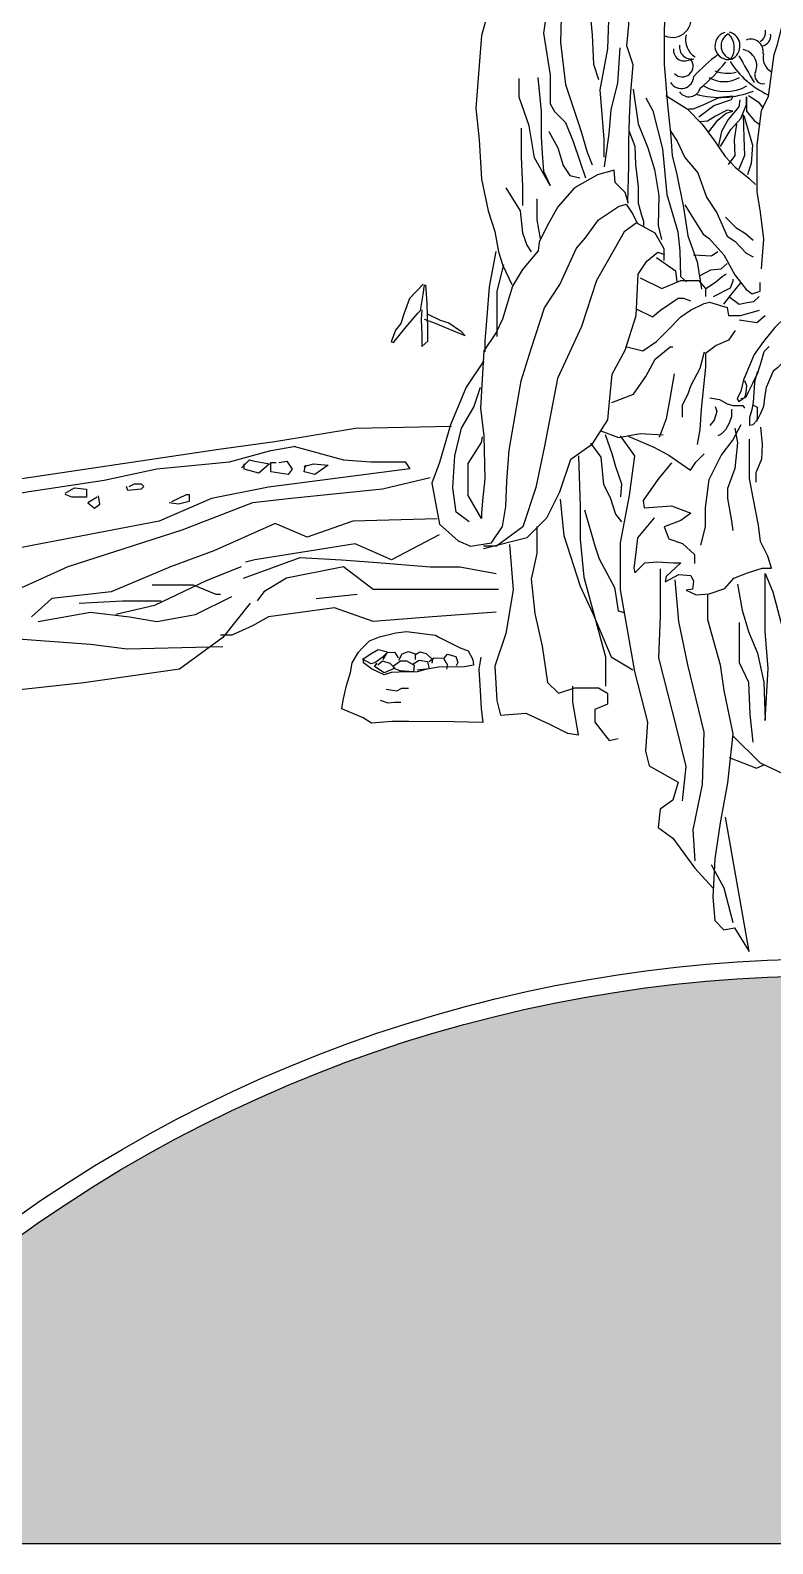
# Model space of a CAD drawing. Extents: x 421 to 2281, y 1882 to 2621.
# Drawn here: x 1118.3 to 1337.5, y 1904.1 to 2350.4 of the extents above; entities that cross this region are included whole.
import ezdxf

# ---------------------------------------------------------------- set-up
doc = ezdxf.new("R2010")
doc.units = 0
doc.header["$LTSCALE"] = 10
doc.header["$MEASUREMENT"] = 0
for name, color, linetype in [('3', 3, 'CONTINUOUS'), ('4', 4, 'CONTINUOUS'), ('7', 7, 'CONTINUOUS'), ('BH', 3, 'CONTINUOUS')]:
    doc.layers.add(name, color=color, linetype=linetype)

msp = doc.modelspace()

# ---------------------------------------------------------------- hatches: boundary and pattern name
at = {"layer": 'BH'}
h = msp.add_hatch(dxfattribs=at)
h.set_pattern_fill('ESCHER', color=256, scale=50, style=0)
h.set_pattern_definition([(59.99999999999999, (-210.0000000001455, -314.9999999998254), (-59.99999997655987, -1.353315237651032e-08), [55.00000000000001, -5]), (180, (-210.0000000001455, -314.9999999998254), (29.99999999999999, -51.9615242), [55.00000000000001, -5]), (300.0000000000001, (-210.0000000001455, -314.9999999998254), (59.99999997655987, -1.353315237651032e-08), [55.00000000000001, -5]), (59.99999999999999, (-205.0000000001455, -314.9999999998254), (-59.99999997655987, -1.353315237651032e-08), [10, -50]), (300.0000000000001, (-205.0000000001455, -314.9999999998254), (59.99999997655987, -1.353315237651032e-08), [10, -50]), (59.99999999999999, (-212.5000000001455, -310.6698729998254), (-59.99999997655987, -1.353315237651032e-08), [10, -50]), (180, (-212.5000000001455, -310.6698729998254), (29.99999999999999, -51.9615242), [10, -50]), (300.0000000000001, (-212.5000000001455, -319.3301269998254), (59.99999997655987, -1.353315237651032e-08), [10, -50]), (180, (-212.5000000001455, -319.3301269998254), (29.99999999999999, -51.9615242), [10, -50]), (59.99999999999999, (-230.0000000001455, -314.9999999998254), (-59.99999997655987, -1.353315237651032e-08), [10, -50]), (300.0000000000001, (-230.0000000001455, -314.9999999998254), (59.99999997655987, -1.353315237651032e-08), [10, -50]), (59.99999999999999, (-200.0000000001455, -332.3205080498254), (-59.99999997655987, -1.353315237651032e-08), [10, -50]), (180, (-200.0000000001455, -332.3205080498254), (29.99999999999999, -51.9615242), [10, -50]), (300.0000000000001, (-200.0000000001455, -297.6794919498254), (59.99999997655987, -1.353315237651032e-08), [10, -50]), (180, (-200.0000000001455, -297.6794919498254), (29.99999999999999, -51.9615242), [10, -50]), (0, (-200.0000000001455, -306.3397459498254), (-30, 51.9615242), [35, -25]), (0, (-200.0000000001455, -323.6602540498254), (-30, 51.9615242), [35, -25]), (120, (-207.5000000001455, -302.0096189498254), (-59.99999997655987, 1.353317458097081e-08), [34.99999999999999, -24.99999999999999]), (120, (-222.5000000001455, -310.6698729998254), (-59.99999997655987, 1.353317458097081e-08), [34.99999999999999, -24.99999999999999]), (240, (-222.5000000001455, -319.3301269998254), (29.99999997655985, -51.96152421353317), [35, -25]), (240, (-207.5000000001455, -327.9903810498254), (29.99999997655985, -51.96152421353317), [35, -25])])
h.paths.add_polyline_path([(2250.785033915906, 2604.084627953558), (2250.785033915906, 1904.084627953558), (450.7850339159058, 1904.084627953558), (450.7850339159058, 2604.084627953558)])
edge = h.paths.add_edge_path(flags=16)
edge.add_arc((1353.992238578665, 1661.711026250873), 409.8662078151122, 48.69815733620379, 131.3018426637964, ccw=False)
edge.add_line((1624.514522042849, 1969.620107731208), (1923.898642566484, 2318.882168490332))
edge.add_arc((1353.992238578664, 1661.711026250873), 869.8662078151121, 49.0677932279539, 130.932206772046)
edge.add_line((784.0858345908446, 2318.882168490333), (1083.469955114479, 1969.620107731208))

# ---------------------------------------------------------------- linework, layer by layer
at = {"layer": '3'}
for points in [[(1281.954873778793, 2377.951207262304), (1282.706553461933, 2364.816102788964), (1284.209912828214, 2349.053977006051), (1284.585752669785, 2340.422336153034), (1286.089112036066, 2335.918871841204)], [(1272.06712970537, 2365.528365191607), (1269.785148343849, 2349.577917802206), (1271.741133596136, 2337.208183974165), (1271.741133596136, 2328.744680929009), (1273.045122331512, 2326.466046305659), (1276.305096319175, 2323.210852981398), (1278.587077680696, 2317.677024028595), (1280.543060783761, 2311.817676849078), (1282.173047777592, 2306.93488636009)], [(1294.713489566614, 2299.699752176311), (1294.968507918146, 2310.394773308259), (1294.968507918146, 2317.524787731257), (1295.223524120652, 2324.400158171766), (1295.478542472184, 2331.020885634886), (1296.239641171725, 2340.298485221216), (1294.454519158079, 2345.900638764579), (1294.964553712117, 2352.01207926782), (1294.964553712117, 2357.104946856405), (1294.964553712117, 2360.160667610575), (1294.454519158079, 2363.725674319525)], [(1292.324875376317, 2345.283220680094), (1291.672881008629, 2334.866602243495), (1289.716895756343, 2327.054138667344), (1289.064901388654, 2319.892713555007), (1287.760912653278, 2310.127133582223)], [(1268.155161350017, 2336.55714450516), (1269.13315397616, 2326.466046305659), (1269.13315397616, 2318.979101961415), (1269.459152234615, 2314.096311472427), (1269.785148343849, 2308.888002756723), (1271.741133596136, 2304.656251736741), (1267.177168723873, 2312.794234544799), (1265.547183879265, 2322.234294280485), (1262.613206000834, 2330.697797325642), (1262.613206000834, 2336.231625273253)], [(1296.241618274739, 2333.054514620857), (1297.771721936853, 2322.868780448788), (1300.57691090955, 2315.73876602579), (1302.617051274728, 2309.372681540059), (1303.89213658531, 2301.733381162282), (1303.637120382803, 2292.820863887359), (1304.657189490879, 2288.746569213432)], [(1300.068853458527, 2330.511598675008), (1302.108991674679, 2326.691948988669), (1304.9141827964, 2315.487640896843), (1306.189270256008, 2301.991541988114), (1309.504493782743, 2291.041877878778), (1310.014528336781, 2285.439723330315), (1310.269546688312, 2277.800422952538), (1312.054668701959, 2276.272563078002)], [(1315.691756202549, 2324.930600079319), (1320.143342566234, 2328.264394359426), (1325.290488023143, 2330.070198924356), (1325.846936587256, 2331.042554919259), (1321.812688258573, 2330.625830634246), (1319.58689400212, 2329.653474639342), (1316.665540652441, 2328.264394359426), (1313.883299981097, 2327.153128929262), (1312.631292323759, 2327.153128929262)], [(1322.090911466018, 2316.179392104422), (1325.15137749403, 2321.18008251939), (1328.072730843708, 2324.374968369429), (1329.742074386827, 2328.542210214371), (1329.742074386827, 2330.764739064314), (1329.742074386827, 2330.764739064314), (1329.742074386827, 2326.597497219372), (1331.967866494057, 2323.819335654347), (1333.776324864731, 2322.569162799307)], [(1330.29852295094, 2331.181463349327), (1333.219876300617, 2329.375658784397), (1334.61099663629, 2327.430945789399)], [(1318.613109552228, 2320.485542379432), (1321.25623969446, 2323.958244084416), (1323.760257158358, 2326.041864504291), (1325.707823908921, 2326.597497219372), (1324.038480365804, 2326.875313074317), (1320.560678452012, 2325.069508509387), (1318.195773666447, 2323.680428229471), (1316.109092088328, 2323.402611369334)], [(1327.794505487041, 2329.931290494287), (1327.516282279595, 2327.847670074412), (1324.316703573249, 2324.097151509292), (1322.369134673464, 2320.624450809501), (1321.395350223572, 2316.040484679545)], [(1263.265200368523, 2321.583255816671), (1263.265200368523, 2313.119753776706), (1263.591198626978, 2304.330731499642), (1263.591198626978, 2298.796903552031)], [(1326.820721037148, 2322.708071229375), (1326.125161943924, 2318.12410509942), (1326.264272473035, 2313.540138969465), (1324.316703573249, 2310.900885834508)], [(1328.768289936934, 2325.486232794401), (1328.907402615268, 2318.818645239379), (1329.185625822714, 2313.540138969465), (1327.516282279595, 2309.511805554592)], [(1328.907402615268, 2325.347324364332), (1331.550530608278, 2316.596116389435), (1331.133194722498, 2311.178701689454), (1330.29852295094, 2308.817264409442), (1330.020299743494, 2307.844908414538)], [(1271.415135337681, 2320.60669812095), (1274.023114957656, 2315.723908637154), (1275.653101951487, 2310.515598916259), (1277.609085054552, 2307.585924823904), (1280.543060783761, 2306.93488636009)], [(1294.968507918146, 2320.835151462817), (1296.753627782767, 2316.251570834111), (1297.008646134298, 2310.904060268137), (1297.773699039867, 2304.283332805017), (1297.773699039867, 2299.445109198922), (1298.793768147944, 2295.880101484873), (1299.303802701982, 2294.097598632948), (1299.303802701982, 2292.569737753313)], [(1258.701237645482, 2304.005212267735), (1262.939204259289, 2297.169306387305), (1263.591198626978, 2290.658920743973), (1264.895187362354, 2287.078208187805), (1266.199178246952, 2285.125091791171)], [(1267.829165240783, 2300.750018943474), (1267.829165240783, 2294.565152532049), (1268.807155717705, 2289.031323579247)], [(1311.54463414792, 2298.935822239043), (1314.09480691811, 2294.861528570216), (1316.899995890807, 2290.27794794151), (1318.685117904452, 2289.004731044364), (1323.020412688289, 2284.166507438268), (1326.335638364048, 2278.309709912416), (1329.650861890784, 2273.980772261099), (1331.435983904429, 2272.707555363953), (1333.731140472113, 2273.471485301221), (1333.731140472113, 2276.017919095513)], [(1323.530447242327, 2295.370814524994), (1326.590654566556, 2292.315094775924), (1329.395845688276, 2290.532590918899), (1331.691002255961, 2288.495444084485)], [(1255.751677909127, 2285.183541671349), (1253.79569265684, 2274.76692323475), (1253.143698289152, 2265.977901962878), (1252.491703921463, 2258.81647685054), (1252.491703921463, 2255.561283526279)], [(1258.033659270647, 2281.277309883273), (1256.07767401836, 2273.464846307122), (1256.07767401836, 2265.001344267157), (1256.07767401836, 2260.118553778168)], [(1303.182249501892, 2283.473666559966), (1308.787987305924, 2279.4754396382), (1309.188395920942, 2276.276858703901)], [(1314.09480691811, 2284.166507438268), (1319.450170810022, 2283.911863455779), (1321.235290674643, 2285.185080352926)], [(1315.879926782732, 2278.055065929927), (1319.195152458491, 2279.837569786951), (1322.255359782719, 2280.092212764341), (1324.040481796365, 2281.620073643976)], [(1317.665048796377, 2274.235416243588), (1320.725256120605, 2276.272563078002), (1322.51037813425, 2277.800422952538), (1323.785463444833, 2278.564352889805)], [(1319.96020536406, 2271.943625426686), (1325.060550904441, 2274.490059220978), (1325.825603810011, 2276.527206055392), (1325.825603810011, 2277.03649301527)], [(1234.308101295962, 2275.549998012925), (1230.307895386716, 2271.355942711707), (1228.707813023017, 2266.962169103388), (1227.707762082961, 2263.966414598875), (1226.107679719264, 2261.969245599266), (1224.907619021002, 2258.574057495851), (1225.507650444645, 2258.374340193851), (1229.30784444666, 2262.967830099071), (1232.708018932264, 2266.962169103388), (1233.508060114114, 2267.761037306291), (1234.308101295962, 2272.554244513512), (1234.708120812375, 2275.350281716024)], [(1233.908079630525, 2267.960753603193), (1233.708069872319, 2265.16471640068), (1233.908079630525, 2260.57122649546), (1233.908079630525, 2257.176038392045), (1235.70817175243, 2258.773773792753), (1235.70817175243, 2262.368679198168), (1235.508161994224, 2269.957923607901), (1235.108142477812, 2275.350281716024)], [(1323.020412688289, 2269.651835614882), (1325.060550904441, 2272.198269409174), (1327.100689120593, 2274.744702198367), (1328.120758228669, 2276.017919095513)], [(1297.176103082843, 2268.280405865561), (1301.981019358393, 2265.881469913539), (1304.383479645391, 2267.880582871826), (1309.588806685182, 2271.478986799858), (1311.190445443699, 2271.478986799858), (1313.192494966456, 2270.679341817582)], [(1324.550516350403, 2271.943625426686), (1327.610723674631, 2269.651835614882), (1329.905880242315, 2270.161122574761), (1331.946018458467, 2270.41576555215), (1333.476122120582, 2271.943625426686)], [(1235.70817175243, 2266.762452806487), (1239.308355996239, 2264.965000103779), (1241.908489299994, 2264.166131900876), (1245.308663785597, 2261.769528297265), (1246.70873639109, 2260.371510198559), (1241.708479541788, 2262.368679198168), (1237.908285539772, 2263.966414598875), (1234.708120812375, 2265.16471640068)], [(1341.194707723468, 2265.684863486597), (1338.067540597428, 2262.770453228433), (1334.731894660014, 2258.607011007676), (1332.021683007498, 2254.859913109513), (1330.770816586926, 2251.737330690051), (1329.728426828506, 2249.447437920971), (1328.894515881458, 2247.365716307996), (1328.060604934411, 2244.034962732429), (1327.01821517599, 2241.745068958156), (1327.435170649514, 2240.912380312967), (1329.728426828506, 2242.577757603347), (1330.353861113403, 2243.826790571131), (1331.604727533974, 2246.324855501509), (1333.064072765918, 2249.447437920971), (1334.106460375117, 2252.570019335241), (1334.940373471388, 2255.692601754703), (1336.39971655411, 2257.149805878593)], [(1327.607248091551, 2265.081824931262), (1332.812575131342, 2264.282178943794), (1335.215033269117, 2266.281292907273)], [(1289.968726520297, 2240.692643422505), (1296.375281554364, 2243.091579374527), (1299.978969835637, 2248.289273267112), (1302.781838737653, 2253.486968164889), (1307.186346398185, 2257.08537108773), (1307.987167926665, 2257.08537108773)], [(1341.194707723468, 2253.194535819133), (1338.901451544475, 2250.904642044861), (1337.650585123904, 2249.863782243566), (1335.565805607062, 2245.075822533724), (1335.148850133538, 2242.785929764644), (1334.731894660014, 2239.455175183885), (1333.897983712967, 2237.373454576102), (1332.855593954546, 2235.499905124425), (1331.604727533974, 2234.042699995342), (1330.770816586926, 2233.834527834045), (1330.770816586926, 2236.332593769615), (1331.396248722601, 2238.622487543887), (1331.813204196125, 2240.704208151669), (1332.021683007498, 2243.618618409834), (1332.23015966965, 2246.533027662806), (1332.647117292395, 2248.614749275781), (1333.064072765918, 2249.863782243566)], [(1308.387576541683, 2249.088918249389), (1307.186346398185, 2242.291933387059), (1305.985118403908, 2235.894771518462), (1303.983068881152, 2230.297254632143)], [(1329.10299254361, 2247.157544146699), (1329.728426828506, 2245.700339017617), (1329.519948017133, 2243.618618409834), (1329.10299254361, 2241.953241119454), (1328.060604934411, 2241.745068958156)], [(1247.927741198423, 2205.431307739918), (1244.015772843072, 2208.360981832273), (1243.037780216929, 2215.52240694461), (1243.689774584617, 2224.962466680297), (1245.645759836903, 2233.100450493546), (1249.2317299338, 2239.285316904971), (1251.187713036866, 2245.14466508968)], [(1318.93486469762, 2242.044838501548), (1321.740055819343, 2241.53555154167), (1324.035210238001, 2240.262334644524), (1325.820332251647, 2239.753047684646), (1327.605454265294, 2239.753047684646), (1328.625523373369, 2239.753047684646), (1329.135557927407, 2238.989117747378)], [(1320.464968359735, 2239.498404707256), (1320.975002913773, 2237.970544832721), (1320.209950008203, 2235.424111038429), (1318.93486469762, 2233.896251163893)], [(1325.310297697609, 2238.734474769989), (1325.310297697609, 2236.442683953086), (1324.54524479204, 2234.405537118672), (1323.525175683963, 2232.623034266747), (1322.250090373381, 2231.349817369601), (1321.230021265305, 2230.840530409723)], [(1331.813204196125, 2239.87151950648), (1332.855593954546, 2239.247003022587), (1332.855593954546, 2237.997971059994), (1332.855593954546, 2236.124421608317), (1332.647117292395, 2235.08356080183)], [(1286.76544685404, 2232.29636759043), (1291.970773893831, 2230.297254632143), (1298.37733107712, 2231.496721602962), (1305.18429902465, 2231.096899614419)], [(1316.266196837093, 2198.544128750823), (1317.618520255764, 2203.945490540761), (1317.618520255764, 2209.616920570961), (1318.70037813109, 2217.989031998679), (1322.216419449435, 2225.010802225089), (1325.732460767783, 2229.601959294242), (1328.166642061778, 2234.193117368494)], [(1326.273389705445, 2233.112845412546), (1327.084784186452, 2228.791755578556), (1326.273389705445, 2221.229848871622), (1324.109671805769, 2215.288350601161), (1324.109671805769, 2212.31760096338), (1325.19153183012, 2206.376103698018), (1325.732460767783, 2202.865217579714)], [(1333.846401279802, 2233.382912647708), (1334.387330217465, 2228.251619098032), (1334.116866823147, 2223.930529264042), (1332.494077861132, 2219.879508675413), (1332.494077861132, 2217.178827277894)], [(1283.660768090826, 2228.655664093693), (1286.720975415054, 2224.581370424865), (1287.486028320623, 2216.43278308721), (1289.526166536775, 2212.613132395772), (1291.05627019889, 2207.774908789676), (1292.841392212536, 2205.483117972773)], [(1287.996062874661, 2231.202097887985), (1290.036201090813, 2225.599944344622), (1291.05627019889, 2221.780293653183), (1292.841392212536, 2216.687426064599), (1292.586373861003, 2212.86777637826)], [(1180.647823457515, 2221.351210622505), (1183.012114159952, 2223.712036702351), (1184.588310110602, 2223.31856535401), (1188.922846288608, 2222.531623662428), (1185.770456536333, 2219.777327239341), (1181.435920358327, 2220.957740279264), (1181.435920358327, 2222.531623662428)], [(1191.681186515963, 2222.925095010769), (1194.045479367425, 2223.31856535401), (1195.621675318075, 2220.957740279264), (1194.439528892343, 2219.383856896099), (1189.316893664501, 2220.170798587681), (1189.316893664501, 2222.925095010769), (1190.893089615151, 2222.925095010769)], [(1280.122871188069, 2224.961263883316), (1280.658382433668, 2209.988987319176), (1280.658382433668, 2200.363952959428), (1281.729400626815, 2189.134745536324), (1288.155514083747, 2165.606883656375), (1288.155514083747, 2157.051297335466)], [(1199.168112446243, 2221.744681970846), (1201.926454822624, 2222.531623662428), (1206.260991000629, 2222.138153319187), (1202.320502198518, 2219.383856896099), (1199.168112446243, 2220.170798587681), (1199.562161971162, 2222.138153319187)], [(1128.63338932145, 2213.875264049924), (1131.391729548805, 2215.449147433088), (1134.938168825998, 2215.055676084748), (1134.938168825998, 2213.875264049924), (1134.938168825998, 2212.694851010001), (1130.603632647993, 2212.694851010001), (1128.63338932145, 2213.481792701583)], [(1147.547727835096, 2215.842618781429), (1149.123923785745, 2216.629560473012), (1151.094167112289, 2216.629560473012), (1151.882264013101, 2215.842618781429), (1151.094167112289, 2215.055676084748), (1147.153680459202, 2214.662205741506), (1146.759630934283, 2215.842618781429)], [(1138.090558578273, 2212.694851010001), (1135.332216201892, 2211.120967626836), (1137.302461677461, 2209.547083238573), (1138.878655479085, 2210.727496278495), (1138.484608103191, 2213.088322358342)], [(1160.157286844194, 2211.514437970078), (1164.491823022199, 2213.481792701583), (1165.279922072036, 2213.481792701583), (1165.279922072036, 2211.514437970078), (1162.127532319762, 2210.727496278495), (1159.369189943382, 2211.120967626836)], [(1274.767778073309, 2212.127884401953), (1275.838796266456, 2201.433400998267), (1280.658382433668, 2186.461125439227), (1284.406948258707, 2178.440263137737), (1289.762041373468, 2165.606883656375), (1296.1881548304, 2161.86381451534)], [(1281.875646077179, 2209.048125686822), (1284.935855550432, 2198.353104554874), (1286.210940861015, 2194.533453863436), (1290.801251847358, 2186.130222543292), (1291.311288550421, 2183.074502794221), (1291.821323104459, 2179.254852102782), (1293.60644296908, 2178.745565142904)], [(1180.555819398545, 2192.226562430817), (1170.465914855391, 2188.196519275003), (1154.994727029611, 2180.808105817578), (1143.559502740311, 2178.121410380369)], [(1256.566432334228, 2185.509823837794), (1236.386623247919, 2185.509823837794), (1219.570115675995, 2185.509823837794), (1210.825530878984, 2192.226562430817), (1194.009025456085, 2188.868193134305), (1187.282422427315, 2184.838149978492), (1185.264440659074, 2182.151454541282)], [(1304.289291451377, 2191.589750449584), (1304.289291451377, 2177.686922929382), (1303.753780205778, 2165.388267467439), (1309.108875469563, 2144.534025684587), (1311.786423101456, 2133.304819266581), (1310.715402759283, 2123.145059882315)], [(1308.573366372989, 2188.381405327968), (1309.644384566136, 2176.082750871125), (1312.321932198029, 2163.249371389762), (1317.141516216216, 2143.464577645748), (1316.606007119642, 2127.957577062189), (1313.928459487749, 2114.589473561407), (1314.463968584323, 2105.499163221079)], [(1327.116583309609, 2187.107701962638), (1328.476086620856, 2179.415153420629), (1330.288754837152, 2173.080113444858), (1333.007759310623, 2166.745073469086), (1334.820429675943, 2158.147519216254), (1335.273596730017, 2146.834948836047), (1336.179930838165, 2162.220044914964), (1335.273596730017, 2173.080113444858), (1335.273596730017, 2180.772661986866), (1335.273596730017, 2190.275221950524), (1337.539434149413, 2184.845187685577), (1340.258438622882, 2174.437622011095), (1343.8837772045, 2163.125050625789), (1345.243278366722, 2153.169987806719), (1345.696445420795, 2144.119931703574)], [(1327.569750363683, 2175.795130577332), (1327.569750363683, 2164.030056336613), (1330.288754837152, 2158.147519216254), (1330.741921891226, 2148.644959252597), (1331.6482581484, 2140.499908860276)], [(1216.34001503013, 2165.106880801087), (1218.8565534098, 2163.670966428754), (1220.054905633174, 2164.029944770562), (1222.451610079922, 2165.705177367367), (1223.769798385244, 2167.021431622365), (1221.013587841679, 2167.739389311081), (1218.8565534098, 2166.423135056084), (1216.579685045, 2164.987220683751)], [(1222.451610079922, 2164.867561571515), (1223.769798385244, 2167.021431622365), (1225.926830668097, 2166.901772510128), (1226.885512876601, 2165.346199025559)], [(1227.125182891471, 2164.628242341943), (1228.083865099975, 2166.54279416832), (1230.001227367959, 2167.260750851936), (1231.918591784967, 2166.54279416832)], [(1232.038425717889, 2164.867561571515), (1232.038425717889, 2166.303474938748), (1233.356614023211, 2167.1410917397), (1235.154142358272, 2166.662453280556), (1237.071504626255, 2164.867561571515), (1236.831834611386, 2163.79062654609)], [(1236.112822417751, 2164.269264000135), (1237.431010723072, 2165.346199025559), (1240.30705519956, 2165.226539913323), (1241.505407422934, 2163.19232897471), (1241.145901326116, 2161.995733831949)], [(1240.54672521443, 2165.226539913323), (1241.505407422934, 2166.423135056084), (1243.902111869682, 2165.705177367367), (1244.501287981368, 2164.029944770562), (1244.021945802604, 2162.953009745138)], [(1220.893751759731, 2163.311988086946), (1222.331773997975, 2164.508583229706), (1224.488808429853, 2163.79062654609), (1225.926830668097, 2162.354712173757), (1222.811116176739, 2160.918798806525), (1219.935071700252, 2162.833350632902), (1220.773917826808, 2163.79062654609)], [(1225.56732457128, 2162.953009745138), (1227.60452292121, 2164.508583229706), (1229.402051256271, 2164.508583229706), (1231.678919621072, 2163.19232897471), (1231.439249606202, 2161.277777148332), (1227.484688988287, 2161.517096377905), (1225.447490638358, 2162.354712173757)], [(1231.31941567328, 2163.551307316518), (1233.11694400834, 2164.628242341943), (1235.633482388012, 2164.269264000135), (1236.112822417751, 2162.115393949285), (1232.517767896654, 2161.756415607477)], [(1324.638647866294, 2135.978439363678), (1332.671288612947, 2132.770095247162), (1333.742308955119, 2133.304819266581), (1334.813327148267, 2133.839543286001)], [(1330.529252226653, 2078.762956219514), (1323.567629673148, 2118.332542702442)], [(1319.283554751534, 2104.42971518224), (1323.032120576574, 2097.478300919589), (1325.709666059442, 2087.318542540423)]]:
    msp.add_lwpolyline(points, dxfattribs=at)
for centre, radius, start, end in [((1307.901123832592, 2353.824106184801), 5.47740050948793, 246.0236701058716, 23.89225702051648), ((1317.723068240387, 2347.640916579611), 5.968082869144686, 165.8770580450446, 238.203952591698), ((1324.50090461284, 2345.878205739686), 4.081311932011927, 106.4880974783004, 281.149853361631), ((1326.252528917511, 2345.843130620126), 4.027735395122321, 118.7319365364508, 260.2199840594642), ((1320.149053557303, 2345.192871796591), 6.002918636566862, 326.4346243226793, 44.16096962905834), ((1323.525840951103, 2345.799625513705), 4.303929559064763, 294.200152356756, 73.70177544951413), ((1332.107473141915, 2349.892329013092), 3.245803052163363, 300.9373956985175, 9.75173666146194), ((1333.984871356036, 2348.747983274731), 2.910692947384989, 276.861140092025, 11.55132050557569), ((1311.394120728532, 2344.62854580007), 3.228867971628627, 174.6445978726235, 309.9075935809269), ((1313.50844870651, 2345.512591894299), 3.560101884252909, 171.4615481392021, 280.564507460576), ((1327.818922438409, 2339.885088570252), 4.953572856147451, 333.3414949183028, 78.95283042832463), ((1331.05211501155, 2344.199677046767), 3.627471393057652, 348.8257647565096, 113.5496275719815), ((1339.431625334671, 2342.425195709222), 4.802749123840289, 167.108717558397, 241.1585028035466), ((1310.762059476458, 2339.897504924577), 3.210111933394522, 224.124542042902, 40.07948826958082), ((1353.34090503467, 2300.235129959699), 53.611168606114, 126.6157235803695, 136.954314233302), ((1283.427729983353, 2372.433319474816), 50.94177722426978, 309.906743579704, 322.0924762199836), ((1347.26236488063, 2355.486267265707), 26.51921146048144, 212.4061270329452, 245.2052951137482), ((1937.681491614355, 2680.782875115622), 697.4517122981256, 208.9728126623266, 209.71901802094), ((1310.47871616801, 2336.961940939679), 3.685023394389937, 211.741292137143, 357.9342776009621), ((1323.134072795059, 2344.006554100079), 8.719036957617309, 238.7658451737833, 301.2341548262166), ((1324.20819317877, 2348.153879228473), 10.37373458079, 248.5900877900606, 283.7929137950304), ((1334.607982971164, 2337.082422857064), 2.402926316119444, 169.4192387110164, 283.4590972675169), ((1312.777779859982, 2334.291642290296), 3.459929645807021, 216.2624753579876, 344.3176422037653), ((1321.867291619352, 2357.789526488264), 27.15928042195131, 255.0413910927338, 291.5167212020196), ((1323.481853416283, 2345.448323220405), 13.07093393239962, 240.6875859755255, 299.3124140244744)]:
    msp.add_arc(centre, radius, start, end, dxfattribs=at)
at = {"layer": '4'}
msp.add_lwpolyline([(2250.785033915906, 2604.084627953558), (2250.785033915906, 1904.084627953558), (450.7850339159058, 1904.084627953558), (450.7850339159058, 2604.084627953558)], close=True, dxfattribs=at)
for points in [[(1242.703518955506, 2233.575784216639), (1214.322001026513, 2233.008986465316), (1190.481525536355, 2229.041400195857), (1174.020245352442, 2226.774208185467), (1090.010950563403, 2214.304652630867), (1036.086065423804, 2205.235884589304), (1013.38085108061, 2199.567905065877), (976.4848788474319, 2197.300713055486), (944.1299469040632, 2197.867510806809), (928.2362972936317, 2192.766329034705)], [(1236.386623247919, 2218.421844953807), (1222.260757317307, 2215.063475657295), (1195.354345202229, 2212.376780220086), (1183.91912091293, 2211.033432501481), (1163.066651953549, 2202.973345184754), (1129.4336368097, 2192.226562430817), (1114.635111006017, 2185.509823837794), (1095.12796179278, 2186.181497697096), (1081.67475573524, 2179.464758098974), (1072.930173087255, 2174.763041083857), (1038.624498070334, 2166.031279907827), (1022.480650371482, 2152.597802721781), (1000.955521539028, 2149.911106279472), (989.52029724973, 2144.537715405053), (961.9412252615793, 2141.179346108542), (954.5419623597372, 2144.537715405053)], [(1239.077264889232, 2201.629997466149), (1224.95139895862, 2194.241584008724), (1214.188832393369, 2198.94330202894), (1184.591780786002, 2194.241584008724), (1181.901139144689, 2193.569910149422)], [(1181.228479271617, 2188.868193134305), (1198.044986843542, 2194.913257868026), (1210.152871005912, 2194.241584008724), (1219.570115675995, 2193.569910149422), (1236.386623247919, 2192.226562430817), (1245.131205895905, 2192.226562430817), (1255.893770312131, 2190.21154085291)], [(1154.322067156539, 2186.853171556399), (1166.429953467934, 2186.853171556399), (1173.156556496703, 2184.166476119189), (1174.501876242847, 2184.166476119189)], [(1202.753608104071, 2182.823128400585), (1214.861494415466, 2184.166476119189)], [(1183.246461039858, 2181.47978068198), (1175.17453611592, 2171.404671787346), (1162.393992080477, 2162.001236752013), (1134.142258070229, 2157.9711935962), (1115.307770879089, 2155.956172018293), (1103.872546589791, 2151.926127857379), (1091.764660278394, 2151.254453998077), (1074.275492833399, 2147.224410842263), (1056.11366551533, 2144.537715405053), (1043.333119330863, 2143.866041545751), (1030.552575295421, 2141.851019967844), (1029.879913273323, 2143.194367686449)], [(1132.796938324085, 2181.47978068198), (1145.577484508553, 2182.151454541282), (1157.012708797852, 2182.151454541282)], [(1255.893770312131, 2178.793084239671), (1237.059283120991, 2177.449736521066), (1219.570115675995, 2176.106388802462), (1208.134891386696, 2180.136431958276), (1188.627742173459, 2177.449736521066), (1183.91912091293, 2174.763041083857), (1177.865177757232, 2172.076345646648), (1174.501876242847, 2172.076345646648)], [(1109.253827723392, 2171.404671787346), (1136.16023983847, 2169.389650209439), (1146.922804254697, 2168.046302490834), (1175.17453611592, 2168.717976350136)], [(1223.410292288426, 2156.132420245681), (1226.526006779784, 2155.653781786537), (1227.964029018028, 2156.371738470154), (1230.001227367959, 2156.371738470154)], [(1221.612763953365, 2152.901614164307), (1223.889632318166, 2152.063997363355), (1225.926830668097, 2152.303316592927), (1227.724359003158, 2152.303316592927)]]:
    msp.add_lwpolyline(points, dxfattribs=at)
at = {"layer": '7'}
for points in [[(1083.469955114479, 1969.620107731208, -0.3768899368627247), (1624.514522042849, 1969.620107731208), (1923.898642566484, 2318.882168490332, 0.3732105203369475), (784.0858345908446, 2318.882168490333)], [(1083.992238578665, 1976.693518441934, -0.3699396874964852), (1623.992238578664, 1976.693518441934), (1916.857740061367, 2318.350946344922, 0.3699396874964852), (791.1267370959622, 2318.350946344922)]]:
    msp.add_lwpolyline(points, format="xyb", close=True, dxfattribs=at)
for points in [[(1295.71675170751, 2421.71614876957), (1289.357461866017, 2419.710896681611), (1279.651177915827, 2417.037227692003), (1270.279592341539, 2409.016219340166), (1266.263200002513, 2404.003089466021), (1262.581504560862, 2389.966325541813), (1259.903910161021, 2379.940065793523), (1254.883418258712, 2360.89017199517), (1251.536422671489, 2348.858660158921), (1249.862924877878, 2327.469305476031), (1250.867024441161, 2318.111463320897), (1251.474153068668, 2306.506483382437), (1253.482349238181, 2297.148640535796), (1255.49054688622, 2291.132884963425), (1256.494644970976, 2285.117128699547), (1257.833442910161, 2281.106624523628), (1260.511038788528, 2275.425077747835)], [(1295.383349998948, 2421.349627233322), (1298.395645731743, 2416.670706155755), (1300.738541755683, 2412.325993874766), (1302.077339694867, 2406.310237610888), (1303.750837488479, 2400.294482038516), (1303.750837488479, 2394.612934571216), (1304.420235718808, 2386.591926219379), (1305.089635427663, 2379.239336152204), (1305.089635427663, 2372.555162986678), (1305.759033657991, 2363.531528936614), (1305.424333803564, 2349.160556215828), (1305.424333803564, 2340.471130962343), (1306.428433366847, 2328.439619126093), (1307.432531451604, 2319.081776279452), (1307.767231306031, 2313.400229503659), (1309.106027766688, 2308.387099629514), (1311.114225414728, 2298.143881630638), (1312.453023353912, 2289.78866517373), (1315.13061923228, 2282.10186561847), (1316.134717317036, 2276.086110046099), (1316.469417171464, 2274.08085795814)], [(1334.208488756757, 2280.096613530511), (1334.877886987087, 2288.786038783996), (1333.87378890233, 2296.807047135834), (1332.869690817573, 2302.822802708205), (1332.869690817573, 2316.525357835835), (1334.208488756757, 2326.885826380703), (1336.21668492627, 2330.896330556621), (1337.890182719882, 2343.262051189448), (1338.894280804639, 2346.269928975634), (1342.23997676747, 2359.887546296944), (1344.582874269936, 2369.579597248656), (1345.92167220912, 2379.940065793523), (1345.92167220912, 2388.963699843587), (1345.92167220912, 2395.982081805691), (1345.252272500265, 2403.668880669443), (1346.591070439449, 2409.684636933322), (1349.603366172244, 2416.703018895425)], [(1289.847510451768, 2398.592086510705), (1290.223350293339, 2382.454671574134), (1289.847510451768, 2364.816102788964), (1289.095830768628, 2356.184461935947), (1288.719990927058, 2344.925801156371), (1286.464951877636, 2332.916562069481), (1287.592471402347, 2318.280303056033), (1287.592471402347, 2313.026261128395)], [(1275.189756630529, 2387.708713501772), (1275.189756630529, 2371.196010794559), (1275.189756630529, 2361.813793017242), (1274.813916788959, 2346.802244850136), (1276.31727615524, 2334.417717301096), (1280.827354254082, 2320.907323674098), (1282.706553461933, 2314.527415668503), (1284.209912828214, 2310.774528280973)], [(1305.953913852844, 2331.181463349327), (1312.21395643798, 2327.292037359331), (1316.665540652441, 2322.708071229375), (1320.282455244566, 2317.846289244475), (1323.482031801691, 2313.26232311452), (1326.403385151369, 2310.067437264482), (1330.437635629273, 2306.872552419635), (1332.385204529059, 2304.927839424637)], [(1307.209339364083, 2320.835151462817), (1309.249477580236, 2317.779430708646), (1311.54463414792, 2312.941207102551), (1315.369892228693, 2308.357626473845), (1317.920067147908, 2301.227612050847), (1320.980274472136, 2296.644031422141), (1324.040481796365, 2289.768660981631), (1326.335638364048, 2288.240801107096), (1329.650861890784, 2284.675793393047), (1331.691002255961, 2283.65722047839)], [(1294.932852847071, 2299.384995913716), (1293.954862370149, 2302.640189237978), (1291.020884491719, 2305.569863330333), (1290.694888382486, 2309.150575886501), (1285.804927400991, 2307.848498958873), (1278.958983316431, 2303.942267170798), (1274.069022334936, 2298.408438217996), (1270.809048347272, 2292.549091038478), (1268.527066985752, 2287.991819781397), (1268.201070876519, 2285.387665926141), (1263.637106004257, 2279.853836973339), (1260.703130275049, 2274.971047489542), (1257.769154545841, 2265.205467516757), (1255.813169293554, 2261.299235728682), (1252.165705663008, 2255.886802758186), (1251.187713036866, 2238.959797673064), (1252.165705663008, 2230.821814865006), (1252.491703921463, 2218.126560799866), (1251.839709553776, 2211.616175156535), (1251.513711295321, 2208.035462600366), (1251.513711295321, 2206.407865435639), (1247.601742939968, 2213.24377131607), (1247.601742939968, 2222.683832056948), (1251.513711295321, 2228.868698468372), (1251.839709553776, 2230.496295633099)], [(1252.165705663008, 2252.957128665832), (1246.94974857228, 2245.14466508968), (1242.38578584924, 2234.077008189267), (1239.125811861577, 2223.009351288854), (1236.843830500057, 2216.824483872238), (1239.125811861577, 2204.780269276104), (1244.66776721076, 2199.897478787117), (1248.253737307657, 2198.269882627581), (1254.447687024528, 2199.246440323303), (1257.707661012192, 2204.129230812291), (1258.685653638336, 2209.988577991808), (1259.011649747568, 2217.475522336053), (1259.663646264479, 2226.590063845023), (1263.249616361375, 2247.097781486314), (1266.183592090584, 2256.537841222), (1270.095560445935, 2268.582056823325), (1274.659523168975, 2275.417961698564), (1279.549484150471, 2286.16009936707), (1282.157463770445, 2289.089773459424), (1286.085016132944, 2294.565152532049), (1291.952969740582, 2298.471384320125), (1294.234951102103, 2299.122422783938), (1296.190934205168, 2296.192748691584), (1297.494925089765, 2293.588593831136), (1302.710882180494, 2290.658920743973), (1305.318861800469, 2286.101649486892), (1305.318861800469, 2283.497495631636), (1305.318861800469, 2282.520936930724)], [(1297.16892683131, 2293.588593831136), (1293.582956734414, 2290.98443997588), (1289.018991862152, 2282.846456162631), (1285.433021765256, 2276.661589751206), (1281.071290065866, 2263.118489756994), (1273.996793438482, 2247.705858061864), (1270.137975337818, 2227.797874911174), (1267.565432086598, 2215.596207105454), (1263.706613985933, 2204.036733082808), (1255.98898208305, 2198.256996071485), (1252.130166131608, 2198.256996071485)], [(1252.130166131608, 2197.614803293603), (1264.992886686156, 2200.825768188206), (1270.78111276254, 2206.605505199529), (1274.639928713982, 2214.31182154969), (1277.855609389923, 2223.944716233498), (1284.286970741808, 2228.440067689056), (1288.78892196875, 2235.504191261335), (1289.432059393471, 2241.926121050541), (1290.075194668972, 2248.990243617628), (1293.934010620413, 2256.054367189907), (1297.149691296355, 2266.329455656788), (1297.792828721077, 2278.531122457317), (1300.365371972297, 2282.384280129801), (1303.581052648239, 2284.953052246522), (1305.51046062396, 2284.31085946864)], [(1298.37733107712, 2277.476326679912), (1304.783888260409, 2274.277745745614), (1310.389626064441, 2276.676681697636), (1315.594953104231, 2276.676681697636), (1317.597002626989, 2274.277745745614), (1317.597002626989, 2271.878809793593)], [(1294.373234180828, 2257.08537108773), (1299.178150456379, 2255.885903111719), (1303.182249501892, 2258.684662057475), (1306.385527018926, 2261.883242991772), (1310.389626064441, 2265.881469913539), (1313.192494966456, 2267.880582871826), (1317.196591862747, 2269.879695830114), (1318.798230621264, 2270.279518823848), (1324.003559810278, 2268.680227854103), (1324.403968425296, 2266.281292907273), (1328.007656706569, 2266.281292907273), (1333.6133945106, 2267.880582871826)], [(1326.406017948052, 2261.883242991772), (1324.403968425296, 2259.084485051209), (1320.800280144023, 2257.485194081464), (1317.597002626989, 2255.086258129442), (1317.597002626989, 2251.088032212868), (1316.39577248349, 2238.693529459026), (1315.995363868471, 2232.696189578973), (1315.194542339991, 2228.298140668664)], [(1317.196591862747, 2255.486081123177), (1315.995363868471, 2250.688209219134), (1313.192494966456, 2245.490514321356), (1312.391675587197, 2243.091579374527), (1310.790034679459, 2239.892997435037), (1310.790034679459, 2236.294593507005)], [(1196.027005075301, 2227.825279989139), (1210.825530878984, 2223.795235828225), (1218.897455802923, 2223.123561968923), (1228.987360346077, 2223.123561968923), (1230.332680092221, 2221.108540391017), (1188.627742173459, 2215.735149516598), (1171.811234601534, 2212.376780220086), (1156.340048924779, 2205.660040621963), (1082.347415608312, 2191.554888571515), (1049.38706248656, 2183.494802259887), (1033.915876809805, 2179.464758098974), (1001.6281814121, 2195.584932732429), (1021.80799049841, 2196.928280451033), (1054.768345769186, 2204.988366762661), (1077.638794347783, 2207.67506219987), (1117.998412520402, 2214.391801797993), (1140.196201225927, 2217.750171094504), (1155.667389051708, 2221.108540391017), (1177.19251788416, 2223.123561968923), (1189.300402046531, 2226.481932270534), (1196.699664948373, 2227.825279989139)], [(1292.43958900536, 2230.843229102028), (1296.723663926973, 2224.961263883316), (1295.117134488228, 2213.197332440792), (1292.43958900536, 2199.29450492059), (1292.43958900536, 2185.391676395288), (1296.723663926973, 2161.32909049592), (1300.472229752013, 2146.35681393178), (1299.936720655439, 2137.801227610872), (1301.007738848587, 2133.523434450417), (1309.575888691813, 2128.710917270544), (1307.969361402092, 2123.363676071251), (1304.220795577053, 2120.690054969054), (1303.68528648048, 2115.342813769762), (1307.969361402092, 2112.134468648146), (1314.463968584323, 2103.360267143401), (1319.819063848107, 2097.478300919589)], [(1294.773642795847, 2230.697076620685), (1302.381430122635, 2227.498495686387), (1306.785937783166, 2225.099559734366), (1313.192494966456, 2220.701510824057), (1314.794133724973, 2223.100446776079), (1317.196591862747, 2225.4993827281)], [(1302.472494958025, 2206.64617093318), (1297.604130221008, 2200.704672662719), (1297.063201283346, 2196.383583833828), (1296.522272345682, 2191.792425759576), (1296.792737889026, 2190.442085563366), (1299.767848120685, 2193.412834196047), (1303.283889439032, 2193.682902436309), (1308.152254176049, 2193.412834196047), (1310.315972075726, 2193.412834196047), (1305.988536276372, 2189.361812602319), (1305.718072882052, 2187.741404165847), (1309.775043138062, 2189.901949082842), (1313.291084456409, 2189.63188084258), (1314.102478937416, 2188.011472406109), (1313.832013394072, 2185.580859248852), (1311.938761037739, 2185.31079201369), (1314.913871269398, 2183.960450812381), (1318.70037813109, 2184.230519052643), (1323.298277324761, 2185.850927489114), (1326.002924162101, 2188.821677126894), (1330.059896567137, 2190.442085563366), (1334.387330217465, 2191.792425759576), (1337.09197920383, 2191.792425759576), (1336.010119179479, 2195.30331087278), (1333.846401279802, 2199.624400706771), (1333.305472342139, 2204.485627021284), (1331.682683380125, 2212.587669203642), (1330.600825504799, 2218.259099233842), (1330.600825504799, 2223.930529264042), (1330.600825504799, 2229.872027534504)], [(1307.611325238386, 2222.850257308094), (1303.554354982376, 2217.989031998679), (1299.226919183022, 2211.777465487956), (1299.497384726365, 2209.616920570961), (1307.611325238386, 2210.157057051485), (1313.291084456409, 2207.996512134489), (1310.315972075726, 2205.835967217494), (1305.447607338709, 2203.945490540761), (1306.799930757378, 2200.434605427556), (1310.856901013388, 2199.084264226247), (1314.372942331735, 2195.843447353304), (1314.372942331735, 2193.142765955785)], [(1238.404602867136, 2206.331714481265), (1213.516172520297, 2205.660040621963), (1200.062966462758, 2200.958323606847), (1190.6457239417, 2204.988366762661), (1172.483894474607, 2196.928280451033), (1159.703350439164, 2192.226562430817), (1142.214182994167, 2184.838149978492), (1124.725015549172, 2182.823128400585), (1118.671072393474, 2177.449736521066)], [(1267.806155519804, 2204.107022100463), (1267.806155519804, 2196.086159798974), (1266.199628230083, 2188.600021516904), (1267.27064642323, 2178.440263137737), (1269.412682809524, 2168.81522877799), (1271.019212248269, 2158.120745374305), (1274.232268976736, 2154.912400252689), (1279.051852994922, 2156.516573316047), (1286.013475548428, 2156.516573316047), (1288.69102318032, 2154.912400252689), (1288.69102318032, 2151.704056136173), (1284.942457355281, 2150.099883072815), (1284.942457355281, 2146.35681393178), (1289.226532276894, 2141.009572732487), (1291.904079908786, 2141.544296751907)], [(1259.773514773151, 2198.75978090117), (1260.844532966298, 2185.391676395288), (1258.702496580004, 2172.558296913926), (1255.489439851538, 2162.933262554178), (1256.024948948111, 2152.773504175012), (1257.095967141258, 2148.495711014557), (1264.593098791337, 2149.030435033977), (1271.554721344844, 2145.822089912361), (1276.909816608629, 2143.148469815264), (1280.122871188069, 2142.613744790745), (1278.516343898349, 2152.238780155592), (1278.516343898349, 2157.051297335466)], [(1120.689054161715, 2176.106388802462), (1136.16023983847, 2178.793084239671), (1147.595464127769, 2177.449736521066), (1155.667389051708, 2176.106388802462), (1167.102613341006, 2178.121410380369), (1177.865177757232, 2183.494802259887)], [(1318.212534409363, 2184.103613172614), (1318.212534409363, 2176.617474890544), (1321.961100234402, 2163.249371389762), (1323.032120576574, 2155.763233107692), (1325.709666059442, 2142.929853626329), (1324.103138769721, 2128.492302086708), (1321.961100234402, 2116.728370644183), (1320.354572944681, 2106.033887240498), (1319.819063848107, 2094.804680822493), (1320.354572944681, 2087.853266559842), (1323.032120576574, 2085.179646462745), (1326.245175156016, 2085.714370482164), (1330.529252226653, 2078.762956219514)], [(1251.33189307577, 2165.585518255131), (1250.732716964084, 2161.995733831949), (1251.092223060901, 2155.653781786537), (1251.451729157719, 2150.38876476655), (1251.931069187458, 2146.320342889323), (1243.422769690917, 2146.44000200156), (1230.121063449906, 2146.559662118895), (1225.08798454154, 2146.559662118895), (1219.096225573695, 2146.081023659751), (1216.579685045, 2147.63659714432), (1210.348256062284, 2150.269105654314), (1210.707760010077, 2152.901614164307), (1211.666442218581, 2157.209355271106), (1212.864794441954, 2161.038457918761), (1213.344134471695, 2163.910285658326), (1215.261498888703, 2167.021431622365), (1216.220178948182, 2168.098367652889), (1218.497049462007, 2170.371897821074), (1221.373093938496, 2171.568491958735), (1226.286336764914, 2172.765087101496), (1229.402051256271, 2173.124065443304), (1237.910350752812, 2172.047130417879), (1239.108702976186, 2171.329172729163), (1245.220298025978, 2168.337685877361), (1247.617002472726, 2167.380410969272), (1248.935188629023, 2164.867561571515), (1249.174860792918, 2163.19232897471), (1246.5384863313, 2162.713690515566), (1238.869032961316, 2162.59403140333), (1235.034306276324, 2161.876074719713), (1232.517767896654, 2161.277777148332), (1227.125182891471, 2161.158118036096), (1224.84831452667, 2161.038457918761), (1222.811116176739, 2160.320501235144), (1219.096225573695, 2162.115393949285), (1216.699521126947, 2163.910285658326), (1216.699521126947, 2164.987220683751)], [(1325.709666059442, 2142.395129606909), (1333.742308955119, 2134.37426730542), (1340.7039293596, 2131.165922183804)]]:
    msp.add_lwpolyline(points, dxfattribs=at)

doc.saveas('drawing.dxf')
